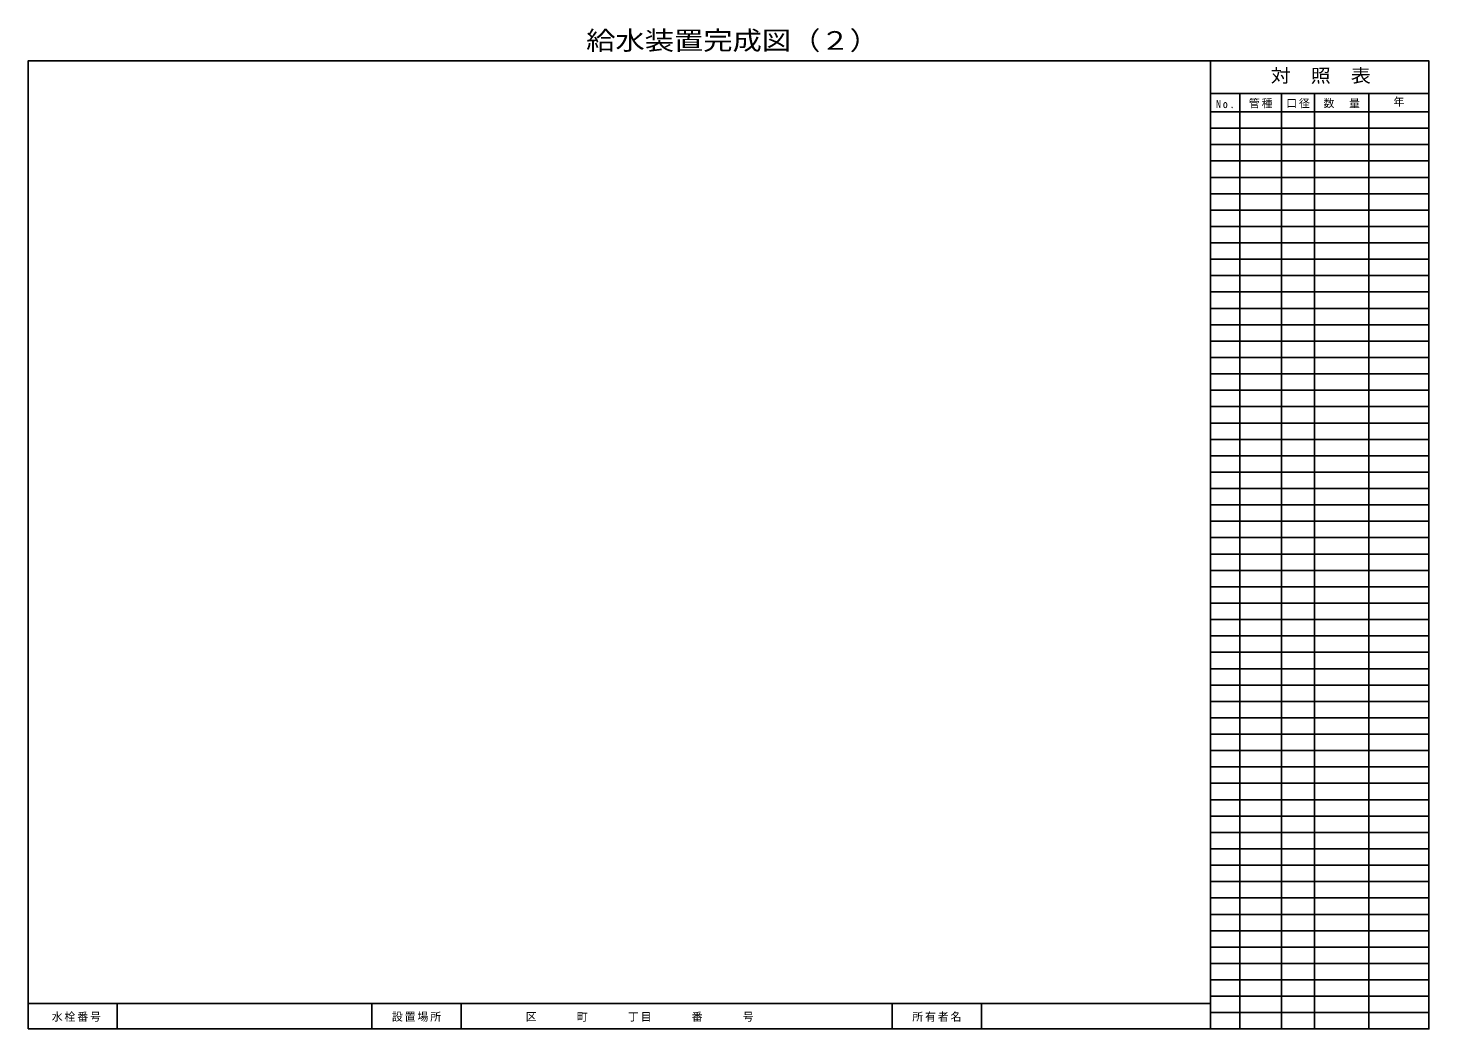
# Model space of a CAD drawing. Units: millimetres, scale not verified. Extents: x -19054 to 19446, y -13147 to 14356.
import ezdxf
from ezdxf.enums import TextEntityAlignment as Align

# ---------------------------------------------------------------- set-up
doc = ezdxf.new("R2010")
doc.units = ezdxf.units.MM
doc.header["$LTSCALE"] = 100
doc.layers.add('0-F', color=4, linetype='Continuous')
doc.styles.add('ＭＳ ゴシック', font='')
doc.styles.get('ＭＳ ゴシック').set_extended_font_data('MS Gothic')

msp = doc.modelspace()

# ---------------------------------------------------------------- linework, layer by layer
at = {"layer": '0-F', "color": 7}
msp.add_line((13445.9, 13452.7), (13445.9, -13147.3), dxfattribs=at)
at = {"layer": '0-F'}
for p, q in [((13445.9, 12552.7), (19445.9, 12552.7)), ((14245.9, 12552.7), (14245.9, -13147.3)), ((15395.9, 12552.7), (15395.9, -13147.3)), ((16295.9, 12552.7), (16295.9, -13147.3)), ((17795.9, 12552.7), (17795.9, -13147.3)), ((13445.9, 12052.7), (19445.9, 12052.7)), ((13445.9, 11602.7), (19445.9, 11602.7)), ((13445.9, 11152.7), (19445.9, 11152.7)), ((13445.9, 10702.7), (19445.9, 10702.7)), ((13445.9, 10252.7), (19445.9, 10252.7)), ((13445.9, 9802.7), (19445.9, 9802.7)), ((13445.9, 9352.7), (19445.9, 9352.7)), ((13445.9, 8902.7), (19445.9, 8902.7)), ((13445.9, 8452.7), (19445.9, 8452.7)), ((13445.9, 8002.7), (19445.9, 8002.7)), ((13445.9, 7552.7), (19445.9, 7552.7)), ((13445.9, 7102.7), (19445.9, 7102.7)), ((13445.9, 6652.7), (19445.9, 6652.7)), ((13445.9, 6202.7), (19445.9, 6202.7)), ((13445.9, 5752.7), (19445.9, 5752.7)), ((13445.9, 5302.7), (19445.9, 5302.7)), ((13445.9, 4852.7), (19445.9, 4852.7)), ((13445.9, 4402.7), (19445.9, 4402.7)), ((13445.9, 3952.7), (19445.9, 3952.7)), ((13445.9, 3502.7), (19445.9, 3502.7)), ((13445.9, 3052.7), (19445.9, 3052.7)), ((13445.9, 2602.7), (19445.9, 2602.7)), ((13445.9, 2152.7), (19445.9, 2152.7)), ((13445.9, 1702.7), (19445.9, 1702.7)), ((13445.9, 1252.7), (19445.9, 1252.7)), ((13445.9, 802.7), (19445.9, 802.7)), ((13445.9, 352.7), (19445.9, 352.7)), ((13445.9, -97.3), (19445.9, -97.3)), ((13445.9, -547.3), (19445.9, -547.3)), ((13445.9, -997.3), (19445.9, -997.3)), ((13445.9, -1447.3), (19445.9, -1447.3)), ((13445.9, -1897.3), (19445.9, -1897.3)), ((13445.9, -2347.3), (19445.9, -2347.3)), ((13445.9, -2797.3), (19445.9, -2797.3)), ((13445.9, -3247.3), (19445.9, -3247.3)), ((13445.9, -3697.3), (19445.9, -3697.3)), ((13445.9, -4147.3), (19445.9, -4147.3)), ((13445.9, -4597.3), (19445.9, -4597.3)), ((13445.9, -5047.3), (19445.9, -5047.3)), ((13445.9, -5497.3), (19445.9, -5497.3)), ((13445.9, -5947.3), (19445.9, -5947.3)), ((13445.9, -6397.3), (19445.9, -6397.3)), ((13445.9, -6847.3), (19445.9, -6847.3)), ((13445.9, -7297.3), (19445.9, -7297.3)), ((13445.9, -7747.3), (19445.9, -7747.3)), ((13445.9, -8197.3), (19445.9, -8197.3)), ((13445.9, -8647.3), (19445.9, -8647.3)), ((13445.9, -9097.3), (19445.9, -9097.3)), ((13445.9, -9547.3), (19445.9, -9547.3)), ((13445.9, -9997.3), (19445.9, -9997.3)), ((13445.9, -10447.3), (19445.9, -10447.3)), ((13445.9, -10897.3), (19445.9, -10897.3)), ((13445.9, -11347.3), (19445.9, -11347.3)), ((13445.9, -11797.3), (19445.9, -11797.3)), ((13445.9, -12247.3), (19445.9, -12247.3)), ((13445.9, -12697.3), (19445.9, -12697.3))]:
    msp.add_line(p, q, dxfattribs=at)
at = {"layer": '0-F', "color": 5}
for p, q in [((13445.9, -12447.3), (-19054.1, -12447.3)), ((-16604.1, -13147.3), (-16604.1, -12447.3)), ((-9604.1, -13147.3), (-9604.1, -12447.3)), ((-7154.1, -13147.3), (-7154.1, -12447.3)), ((4695.9, -13147.3), (4695.9, -12447.3)), ((7145.9, -13147.3), (7145.9, -12447.3))]:
    msp.add_line(p, q, dxfattribs=at)
msp.add_lwpolyline([(-19054.1, -13147.3), (-19054.1, 13452.7), (19445.9, 13452.7), (19445.9, -13147.3)], close=True, dxfattribs=at)

# ---------------------------------------------------------------- texts
at = {"layer": '0-F', "color": 2, "style": 'ＭＳ ゴシック', "width": 1.15}
msp.add_text('給水装置完成図（２）', height=513.2, dxfattribs=at).set_placement((-3716.6, 13602.7), align=Align.BOTTOM_LEFT)
at = {"layer": '0-F', "color": 3, "style": 'ＭＳ ゴシック', "width": 1.1}
msp.add_text('対\u3000照\u3000表', height=366.6, dxfattribs=at).set_placement((15095.9, 12752.7), align=Align.BOTTOM_LEFT)
at = {"layer": '0-F', "color": 7, "style": 'ＭＳ ゴシック'}
msp.add_text('年', height=219.9, dxfattribs=at).set_placement((18470.9, 12152.7), align=Align.BOTTOM_LEFT)
at = {"layer": '0-F', "color": 7, "char_height": 219.9, "attachment_point": 7, "style": 'ＭＳ ゴシック'}
for s, insert in [('\\T1.38;\\W0.9;No.', (13595.9, 12152.7)), ('\\T1.17;管種', (14495.9, 12152.7)), ('\\T1.17;口径', (15520.9, 12152.7)), ('\\T1.17;数\u3000量', (16545.9, 12152.7)), ('\\T1.17;水栓番号', (-18404.1, -12947.3)), ('\\T1.17;設置場所', (-9054.1, -12947.3)), ('\\T1.17;\u3000\u3000区\u3000\u3000\u3000町\u3000\u3000\u3000丁目\u3000\u3000\u3000番\u3000\u3000\u3000号', (-6079.1, -12947.3)), ('\\T1.17;所有者名', (5245.9, -12947.3))]:
    msp.add_mtext(s, dxfattribs=dict(at, insert=insert))

doc.saveas('drawing.dxf')
